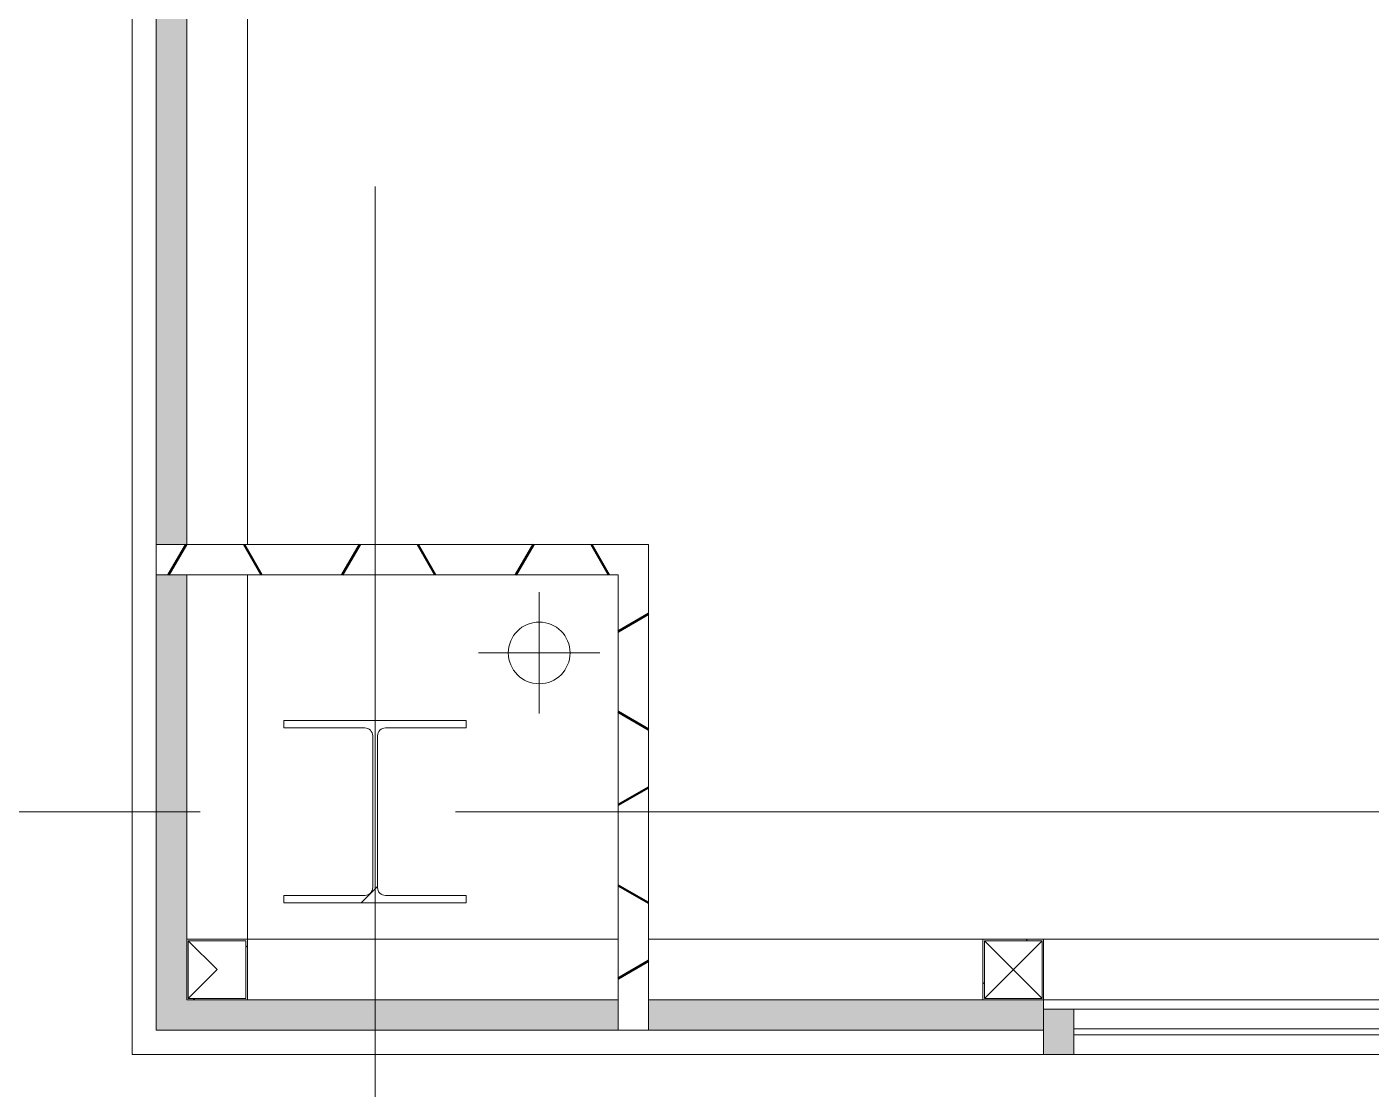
# Model space of a CAD drawing. Header units: millimetres. Extents: x -76261 to 649593, y -304265 to 60256.
# Drawn here: x 128527 to 130739, y -16657 to -14908 of the extents above; entities that cross this region are included whole.
import ezdxf

# ---------------------------------------------------------------- set-up
doc = ezdxf.new("R2010")
doc.units = ezdxf.units.MM
doc.header["$LTSCALE"] = 2000
doc.header["$MEASUREMENT"] = 0
doc.linetypes.add('Centre', pattern=[6.9, 4, -0.7, 1.5, -0.7])
doc.layers.get('0').update_dxf_attribs({"linetype": 'CONTINUOUS'})
for name, color, linetype, lineweight in [('A-GLAZ-CURT', 8, 'CONTINUOUS', 15), ('A-GLAZ-CWMG', 8, 'CONTINUOUS', 15), ('A-WALL', 8, 'CONTINUOUS', 15), ('A-WALL-PATT', 8, 'CONTINUOUS', 50), ('I-WALL', 8, 'CONTINUOUS', 15), ('P-PIPE', 8, 'CONTINUOUS', 15), ('P-PIPE-CNTR', 8, 'CONTINUOUS', 15), ('S-BEAM', 12, 'CONTINUOUS', 15), ('S-COLS', 8, 'CONTINUOUS', 15), ('S-GRID', 14, 'CONTINUOUS', 15)]:
    doc.layers.add(name, color=color, linetype=linetype, lineweight=lineweight)
pattern_1 = [(45, (213192.53, 42001.64), (-106.06602, 106.06602), [])]

# ---------------------------------------------------------------- blocks, each defined once
blk = doc.blocks.new('AD_UK Beams-Column - SC2-300_300_8_12-11160564-3rd FLOOR PLAN')
at = {"layer": 'S-COLS'}
h = blk.add_hatch(dxfattribs=at)
h.set_pattern_fill('FP_84', color=256, style=0, pattern_type=2)
h.set_pattern_definition([(45, (84092.53, 58201.64), (-371.231, 371.231), []), (45, (84092.53, 58764.14), (-371.231, 371.231), [])])
h.paths.add_polyline_path([(-150, -150), (150, -150), (150, -138), (17, -138), (7.8, -134.2), (4, -125), (5.6, 128.9), (7.8, 134.2), (17, 138), (150, 138), (150, 150), (-150, 150), (-150, 138), (-17, 138), (-7.8, 134.2), (-4, 125), (-4, -125), (-7.8, -134.2), (-17, -138), (-150, -138)], flags=0)
for p, q in [((150, 150), (-150, 150)), ((-150, 150), (-150, 138)), ((-150, 138), (-17, 138)), ((17, 138), (150, 138)), ((150, 138), (150, 150)), ((-4, 125), (-4, -125)), ((4, -125), (4, 125)), ((-17, -138), (-150, -138)), ((-150, -138), (-150, -150)), ((-150, -150), (150, -150)), ((150, -138), (17, -138)), ((150, -150), (150, -138))]:
    blk.add_line(p, q, dxfattribs=at)
for centre, start, end in [((-17, 125), 0, 90), ((17, 125), 90, 180), ((-17, -125), 270, 0), ((17, -125), 180, 270)]:
    blk.add_arc(centre, 13, start, end, dxfattribs=at)
blk = doc.blocks.new('LS-Office-S_rvt-1-3rd FLOOR PLAN')
blk.add_blockref('AD_UK Beams-Column - SC2-300_300_8_12-11160564-3rd FLOOR PLAN', (-84092.5, -58201.6))
blk = doc.blocks.new('System Panel - Glazed-10631419-3rd FLOOR PLAN')
at = {"layer": 'A-GLAZ-CURT'}
for p, q in [((462.5, 5.2), (-462.5, 5.2)), ((-462.5, 5.2), (-462.5, -5.2)), ((462.5, -5.2), (462.5, 5.2)), ((-462.5, -5.2), (462.5, -5.2))]:
    blk.add_line(p, q, dxfattribs=at)
blk = doc.blocks.new('Rectangular Mullion - 52X100-10623841-3rd FLOOR PLAN')
at = {"layer": 'A-GLAZ-CWMG'}
for p, q in [((-82017.5, -58526.6), (-82942.5, -58526.6)), ((-82017.5, -58601.6), (-82942.5, -58601.6))]:
    blk.add_line(p, q, dxfattribs=at)
blk = doc.blocks.new('Rectangular Mullion - 52X100-10642848-3rd FLOOR PLAN')
at = {"layer": 'A-GLAZ-CWMG'}
blk.add_hatch(color=256, dxfattribs=at).paths.add_polyline_path([(-50, 37.5), (-50, -37.5), (0, -37.5), (0, 37.5)], flags=0)
for p, q in [((0, 37.5), (-50, 37.5)), ((-50, 37.5), (-50, -37.5)), ((0, -37.5), (0, 37.5)), ((-50, -37.5), (0, -37.5))]:
    blk.add_line(p, q, dxfattribs=at)
blk = doc.blocks.new('PIPE 100X100X2_5 - PIPE 100X100X2_5-10904597-3rd FLOOR PLAN')
at = {"layer": 'S-BEAM'}
for p, q in [((-5326.875, 50), (10673.125, 50)), ((10673.125, -50), (6423.125, -50)), ((11323.125, -50), (10773.125, -50)), ((11983.125, -50), (11373.125, -50))]:
    blk.add_line(p, q, dxfattribs=at)
blk = doc.blocks.new('PIPE 100X100X2_5 - PIPE 100X100X2_5-10904347-3rd FLOOR PLAN')
at = {"layer": 'S-BEAM'}
for q in [(-84400, -58414.1), (-84400, -58509.1)]:
    blk.add_line((-84352.5, -58461.6), q, dxfattribs=at)
blk = doc.blocks.new('PIPE 100X100X2_5 - PIPE 100X100X2_5-10907291-3rd FLOOR PLAN')
at = {"layer": 'S-BEAM'}
for p, q in [((-82995, -58414.1), (-83090, -58509.1)), ((-82995, -58509.1), (-83090, -58414.1))]:
    blk.add_line(p, q, dxfattribs=at)
blk = doc.blocks.new('PIPE 100X100X2_5 - PIPE 100X100X2_5-10935687-3rd FLOOR PLAN')
at = {"layer": 'S-BEAM'}
for p, q in [((-4155, -50), (-4755, -50)), ((-2045, -50), (-4105, -50))]:
    blk.add_line(p, q, dxfattribs=at)
blk = doc.blocks.new('Xrexf_Office')
at = {"layer": 'A-WALL-PATT'}
h = blk.add_hatch(dxfattribs=at)
h.set_pattern_fill('FP_2', color=256, style=0, pattern_type=2)
h.set_pattern_definition([(270, (128700, -11700), (82.489, -142.875), [95.25, -190.5]), (30, (128700, -11700), (82.4889, 142.875), [95.25, -190.5]), (330, (128700, -11700), (164.9779, 7e-05), [0, -190.5, 95.25, 0])])
h.paths.add_polyline_path([(128740, -16560), (128790, -16560), (128790, -15810), (128740, -15810), (128740, -16071.1)], flags=0)
h.paths.add_polyline_path([(128740, -15760), (128790, -15760), (128790, -13600), (128740, -13600), (128740, -14887)], flags=0)
h.paths.add_polyline_path([(128790, -11600), (128790, -9600), (128740, -9600), (128740, -11600), (128745, -11600)], flags=0)
h.paths.add_polyline_path([(128790, -7600), (128790, -6850), (128740, -6850), (128740, -7600), (128745, -7600)], flags=0)
h = blk.add_hatch(dxfattribs=at)
h.set_pattern_fill('FP_42', color=256, style=0, pattern_type=2)
h.set_pattern_definition([(180, (129170, -15760), (-142.875, -82.489), [95.25, -190.5]), (300, (129170, -15760), (142.875, -82.489), [95.25, -190.5]), (240, (129170, -15760), (7e-05, -164.978), [0, -190.5, 95.25, 0])])
h.paths.add_polyline_path([(129500, -15810), (129550, -15810), (129550, -15760), (128740, -15760), (128740, -15810), (129235.8, -15810)], flags=0)
h = blk.add_hatch(dxfattribs=at)
h.set_pattern_fill('FP_43', color=256, style=0, pattern_type=2)
h.set_pattern_definition([(90, (129550, -16160), (-82.489, 142.875), [95.25, -190.5]), (210, (129550, -16160), (-82.489, -142.875), [95.25, -190.5]), (150, (129550, -16160), (-164.978, -7e-05), [0, -190.5, 95.25, 0])])
h.paths.add_polyline_path([(129500, -16560), (129550, -16560), (129550, -15810), (129500, -15810), (129500, -16510)], flags=0)
h = blk.add_hatch(dxfattribs=at)
h.set_pattern_fill('FP_3', color=256, style=0, pattern_type=2)
h.set_pattern_definition([(0, (143745, -16600), (142.875, 82.489), [95.25, -190.5]), (120, (143745, -16600), (-142.87507, 82.4889), [95.25, -190.5]), (60, (143745, -16600), (-7e-05, 164.9779), [0, -190.5, 95.25, 0])])
h.paths.add_polyline_path([(147100, -16560), (147100, -16510), (146200, -16510), (146200, -16560), (146710.2, -16560)], flags=0)
h.paths.add_polyline_path([(158700, -16560), (158700, -16510), (158656.2, -16510), (158656.2, -16560)], flags=0)
h.paths.add_polyline_path([(129500, -16560), (129500, -16510), (128790, -16510), (128790, -16560), (129235.8, -16560)], flags=0)
h.paths.add_polyline_path([(152170.9, -16560), (152956.2, -16560), (152956.2, -16510), (151250, -16510), (151250, -16560)], flags=0)
h.paths.add_polyline_path([(130200, -16560), (130200, -16510), (129550, -16510), (129550, -16560)], flags=0)
h.paths.add_polyline_path([(148894.5, -16560), (149200, -16560), (149200, -16510), (147150, -16510), (147150, -16560)], flags=0)
at = {"layer": 'S-BEAM'}
h = blk.add_hatch(dxfattribs=at)
h.set_pattern_fill('FP_82', color=256, style=0, pattern_type=2)
h.set_pattern_definition(pattern_1)
h.paths.add_polyline_path([(128890, -16510), (128890, -16410), (128790, -16410), (128790, -16510)], flags=0)
h.paths.add_polyline_path([(128887.5, -16507.5), (128792.5, -16507.5), (128792.5, -16412.5), (128887.5, -16412.5)], flags=0)
h = blk.add_hatch(dxfattribs=at)
h.set_pattern_fill('FP_82', color=256, style=0, pattern_type=2)
h.set_pattern_definition(pattern_1)
h.paths.add_polyline_path([(130200, -16510), (130200, -16410), (130100, -16410), (130100, -16510)], flags=0)
h.paths.add_polyline_path([(130197.5, -16507.5), (130102.5, -16507.5), (130102.5, -16412.5), (130197.5, -16412.5)], flags=0)
at = {"layer": 'A-WALL'}
for p, q in [((128700, -13600), (128700, -16600)), ((128740, -13600), (128740, -16560)), ((128790, -15760), (128790, -13600)), ((128740, -15760), (128790, -15760)), ((128740, -15810), (128790, -15810)), ((128790, -16510), (128790, -15810)), ((129500, -16510), (128790, -16510)), ((129500, -16560), (129500, -16510)), ((130200, -16510), (129550, -16510)), ((129550, -16560), (129550, -16510)), ((130200, -16600), (130200, -16510)), ((130200, -16510), (146200, -16510)), ((128740, -16560), (130200, -16560)), ((128700, -16600), (130200, -16600))]:
    blk.add_line(p, q, dxfattribs=at)
at = {"layer": 'I-WALL'}
for p, q in [((129550, -15760), (128790, -15760)), ((129550, -16510), (129550, -15760)), ((128790, -15810), (129500, -15810)), ((129500, -15810), (129500, -16510))]:
    blk.add_line(p, q, dxfattribs=at)
at = {"layer": 'P-PIPE'}
for start, end in [(0, 180), (180, 0)]:
    blk.add_arc((129370, -15938.6), 50.8, start, end, dxfattribs=at)
at = {"layer": 'P-PIPE-CNTR'}
for p, q in [((129370, -16038.6), (129370, -15838.6)), ((129270, -15938.6), (129470, -15938.6))]:
    blk.add_line(p, q, dxfattribs=at)
at = {"layer": 'S-BEAM'}
for p, q in [((128890, -16410), (128790, -16410)), ((128790, -16410), (128790, -16510)), ((128890, -16510), (128890, -16410)), ((130200, -16410), (130100, -16410)), ((130100, -16410), (130100, -16510)), ((130200, -16510), (130200, -16410)), ((128792.5, -16507.5), (128792.5, -16412.5)), ((128792.5, -16412.5), (128887.5, -16412.5)), ((128887.5, -16412.5), (128887.5, -16507.5)), ((130102.5, -16507.5), (130102.5, -16412.5)), ((130102.5, -16412.5), (130197.5, -16412.5)), ((130197.5, -16412.5), (130197.5, -16507.5)), ((128790, -16510), (128890, -16510)), ((128887.5, -16507.5), (128792.5, -16507.5)), ((130100, -16510), (130200, -16510)), ((130197.5, -16507.5), (130102.5, -16507.5))]:
    blk.add_line(p, q, dxfattribs=at)
at = {"layer": 'S-GRID', "linetype": 'Centre', "ltscale": 0.3}
for p, q in [((129100, 5529.3), (129100, -18843.9)), ((120952.1, -16200), (162139, -16200))]:
    blk.add_line(p, q, dxfattribs=at)
blk.add_blockref('LS-Office-S_rvt-1-3rd FLOOR PLAN', (213192.5, 42001.6))
at = {"layer": 'A-GLAZ-CURT'}
blk.add_blockref('System Panel - Glazed-10631419-3rd FLOOR PLAN', (130712.5, -16562.5), dxfattribs=at)
at = {"layer": 'A-GLAZ-CWMG', "rotation": 180}
blk.add_blockref('Rectangular Mullion - 52X100-10642848-3rd FLOOR PLAN', (130200, -16562.5), dxfattribs=at)
at = {"layer": 'A-GLAZ-CWMG'}
blk.add_blockref('Rectangular Mullion - 52X100-10623841-3rd FLOOR PLAN', (213192.5, 42001.6), dxfattribs=at)
at = {"layer": 'S-BEAM'}
for name, p, rotation in [('PIPE 100X100X2_5 - PIPE 100X100X2_5-10935687-3rd FLOOR PLAN', (128840, -11655), 90), ('PIPE 100X100X2_5 - PIPE 100X100X2_5-10904597-3rd FLOOR PLAN', (140873.1, -16460), 180)]:
    blk.add_blockref(name, p, dxfattribs=dict(at, rotation=rotation))
for name in ['PIPE 100X100X2_5 - PIPE 100X100X2_5-10904347-3rd FLOOR PLAN', 'PIPE 100X100X2_5 - PIPE 100X100X2_5-10907291-3rd FLOOR PLAN']:
    blk.add_blockref(name, (213192.5, 42001.6), dxfattribs=at)

msp = doc.modelspace()

# ---------------------------------------------------------------- block references
at = {"linetype": 'ByBlock'}
msp.add_blockref('Xrexf_Office', (0, 0), dxfattribs=at)

doc.saveas('drawing.dxf')
